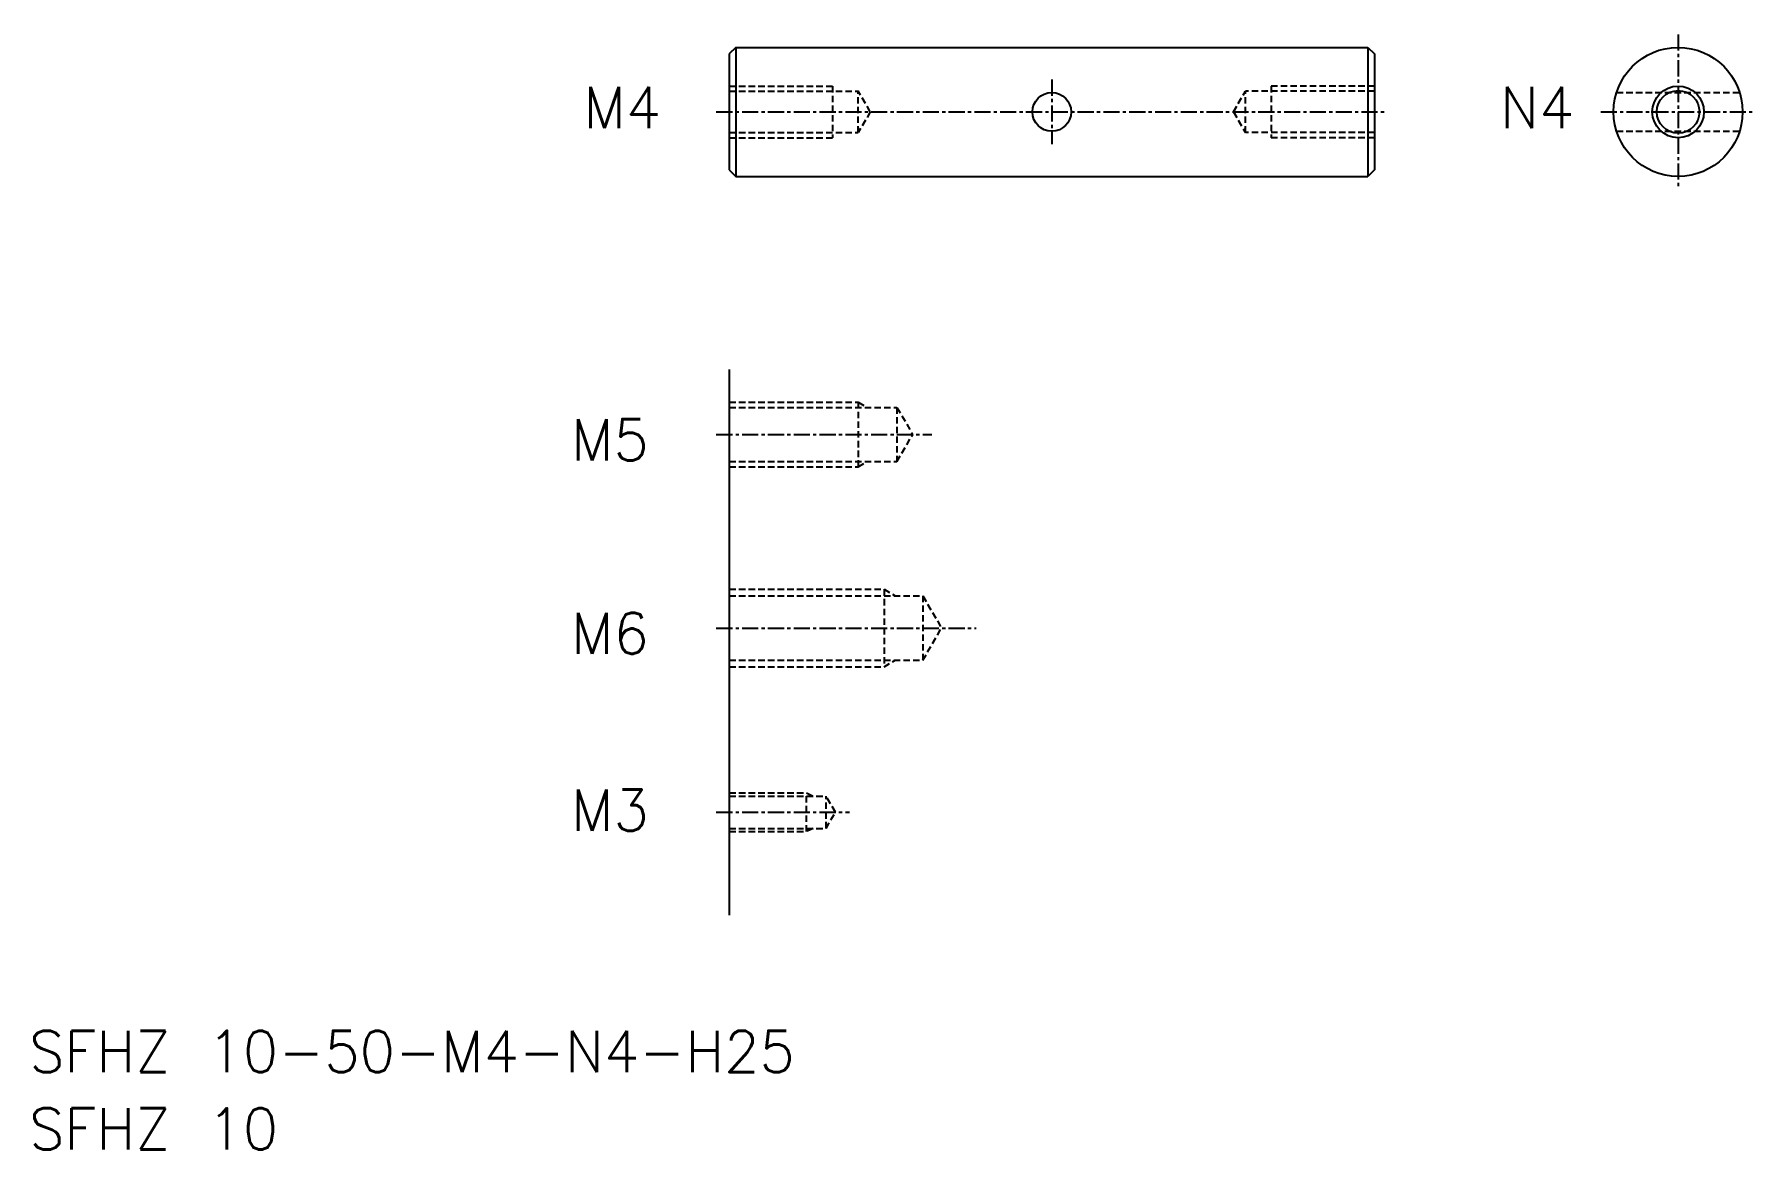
# Model space of a CAD drawing. Extents: x 302 to 435, y -182 to -95.
import ezdxf

# ---------------------------------------------------------------- set-up
doc = ezdxf.new("R2010")
doc.units = 0
doc.linetypes.add('CENTER', pattern=[2, 1.25, -0.25, 0.25, -0.25])
doc.linetypes.add('DASHED', pattern=[0.75, 0.5, -0.25])
doc.layers.get('0').update_dxf_attribs({"linetype": 'CONTINUOUS'})
doc.layers.add('CENTER', color=1, linetype='CENTER')
doc.styles.get("Standard").update_dxf_attribs({"font": 'txt.shx'})

msp = doc.modelspace()

# ---------------------------------------------------------------- linework, layer by layer
at = {"color": 7, "linetype": 'CONTINUOUS'}
for p, q in [((355.93, -96.34), (355.43, -96.84)), ((355.43, -96.84), (355.43, -105.84)), ((355.93, -96.34), (404.93, -96.34)), ((355.93, -96.34), (355.93, -106.34)), ((404.93, -96.34), (404.93, -106.34)), ((404.93, -96.34), (405.43, -96.84)), ((405.43, -96.84), (405.43, -105.84)), ((355.43, -105.84), (355.93, -106.34)), ((355.93, -106.34), (404.93, -106.34)), ((361.93, -106.34), (361.93, -106.34)), ((392.93, -106.34), (392.93, -106.34)), ((405.43, -105.84), (404.93, -106.34)), ((355.43, -121.3), (355.43, -163.58))]:
    msp.add_line(p, q, dxfattribs=at)
at = {"color": 3, "linetype": 'DASHED'}
for p, q in [((355.43, -99.34), (363.43, -99.34)), ((355.43, -99.74), (365.43, -99.74)), ((363.43, -99.34), (363.43, -103.34)), ((365.43, -102.94), (365.43, -99.74)), ((366.36, -101.34), (365.43, -99.74)), ((394.51, -101.34), (395.43, -99.74)), ((405.43, -99.74), (395.43, -99.74)), ((395.43, -102.94), (395.43, -99.74)), ((405.43, -99.34), (397.43, -99.34)), ((397.43, -99.34), (397.43, -103.34)), ((424.2, -99.84), (433.74, -99.84)), ((366.36, -101.34), (365.43, -102.94)), ((394.51, -101.34), (395.43, -102.94)), ((355.43, -102.94), (365.43, -102.94)), ((355.43, -103.34), (363.43, -103.34)), ((405.43, -102.94), (395.43, -102.94)), ((405.43, -103.34), (397.43, -103.34)), ((424.2, -102.84), (433.74, -102.84)), ((355.43, -123.83), (365.43, -123.83)), ((365.43, -123.83), (365.43, -128.83)), ((365.43, -123.83), (366.04, -124.18)), ((355.43, -124.23), (368.43, -124.23)), ((368.43, -124.23), (368.43, -128.43)), ((368.43, -124.23), (369.65, -126.33)), ((368.43, -128.43), (369.65, -126.33)), ((355.43, -128.43), (368.43, -128.43)), ((355.43, -128.83), (365.43, -128.83)), ((365.43, -128.83), (366.04, -128.48)), ((355.43, -138.33), (367.43, -138.33)), ((367.43, -138.33), (367.43, -144.33)), ((367.43, -138.33), (368.3, -138.83)), ((355.43, -138.83), (370.43, -138.83)), ((370.43, -138.83), (370.43, -143.83)), ((370.43, -138.83), (371.88, -141.33)), ((370.43, -143.83), (371.88, -141.33)), ((355.43, -143.83), (370.43, -143.83)), ((367.43, -144.33), (368.3, -143.83)), ((355.43, -144.33), (367.43, -144.33)), ((355.43, -154.1), (361.43, -154.1)), ((355.43, -154.35), (362.93, -154.35)), ((361.43, -157.1), (361.43, -154.1)), ((361.43, -154.1), (361.93, -154.35)), ((362.93, -156.85), (362.93, -154.35)), ((363.66, -155.6), (362.93, -154.35)), ((362.93, -156.85), (363.66, -155.6)), ((355.43, -156.85), (362.93, -156.85)), ((355.43, -157.1), (361.43, -157.1)), ((361.93, -156.85), (361.43, -157.1))]:
    msp.add_line(p, q, dxfattribs=at)
at = {"color": 7, "linetype": 'CONTINUOUS'}
for centre, radius in [((428.97, -101.34), 5), ((380.43, -101.34), 1.5), ((428.97, -101.34), 1.65)]:
    msp.add_circle(centre, radius, dxfattribs=at)
at = {"color": 3, "linetype": 'CONTINUOUS'}
msp.add_circle((428.97, -101.34), 2, dxfattribs=at)
at = {"layer": 'CENTER', "color": 1, "linetype": 'CENTER'}
for p, q in [((428.97, -95.34), (428.97, -107.34)), ((380.43, -98.84), (380.43, -103.84)), ((354.43, -101.34), (406.43, -101.34)), ((422.97, -101.34), (434.97, -101.34)), ((354.43, -126.33), (371.14, -126.33)), ((354.43, -141.33), (374.58, -141.33)), ((354.43, -155.6), (364.74, -155.6))]:
    msp.add_line(p, q, dxfattribs=at)

# ---------------------------------------------------------------- texts
at = {"color": 7, "linetype": 'CONTINUOUS'}
for s, p in [('M4', (344.12, -102.6)), ('N4', (415.16, -102.6)), ('M5', (343.17, -128.34)), ('M6', (343.17, -143.34)), ('M3', (343.17, -157.04)), ('SFHZ 10-50-M4-N4-H25', (301.17, -175.73)), ('SFHZ 10', (301.17, -181.74))]:
    msp.add_text(s, height=3.2, dxfattribs=at).set_placement(p)

doc.saveas('drawing.dxf')
